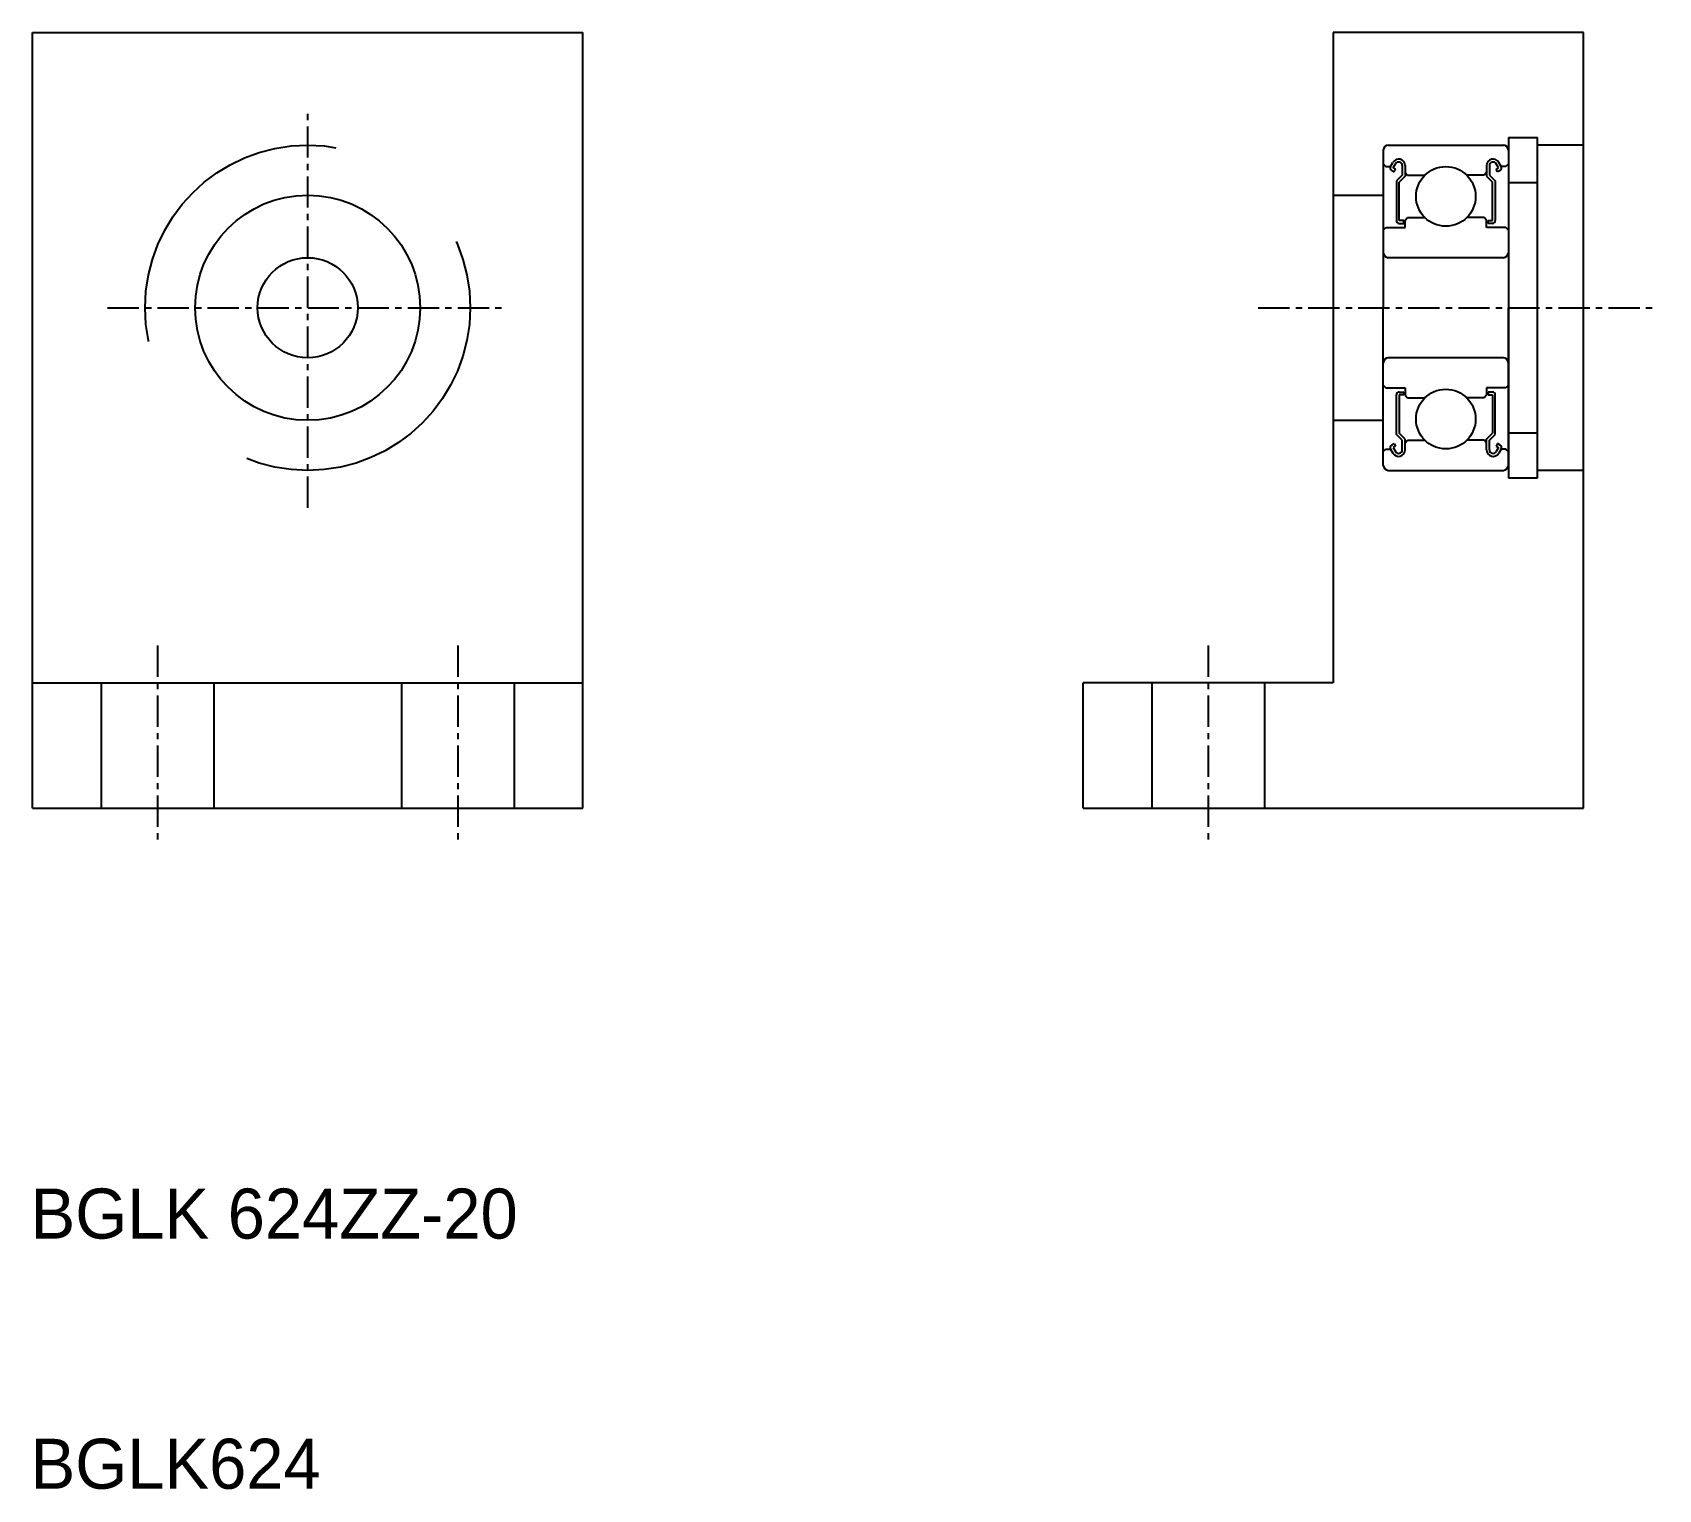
# Model space of a CAD drawing. Extents: x 61.8 to 126.8, y 62 to 120.2.
import ezdxf

# ---------------------------------------------------------------- set-up
doc = ezdxf.new("R2010")
doc.units = 0
doc.linetypes.add('CENTER', pattern=[2, 1.25, -0.25, 0.25, -0.25])
doc.linetypes.add('DASHED', pattern=[19.05, 12.7, -6.35])
doc.layers.get('0').update_dxf_attribs({"linetype": 'CONTINUOUS'})
doc.layers.add('CENTER', color=1, linetype='CENTER')

msp = doc.modelspace()

# ---------------------------------------------------------------- linework, layer by layer
for p, q in [((61.843, 89.229), (61.843, 120.229)), ((61.843, 120.229), (83.843, 120.229)), ((83.843, 89.229), (83.843, 120.229)), ((113.843, 120.229), (113.843, 94.229)), ((123.843, 120.229), (113.843, 120.229)), ((123.843, 89.229), (123.843, 120.229)), ((116.043, 115.729), (120.643, 115.729)), ((120.843, 116.029), (120.843, 102.429)), ((120.843, 116.029), (122.003, 116.029)), ((122.003, 102.429), (122.003, 116.029)), ((123.843, 115.729), (122.003, 115.729)), ((115.843, 115.529), (115.843, 109.229)), ((120.843, 115.529), (120.843, 109.229)), ((115.843, 114.979), (115.943, 114.879)), ((115.943, 114.879), (116.134, 114.879)), ((116.134, 114.879), (116.229, 115.039)), ((116.177, 114.72), (116.278, 114.662)), ((116.235, 114.821), (116.33, 114.981)), ((116.336, 114.763), (116.235, 114.821)), ((116.278, 114.662), (116.336, 114.763)), ((116.6, 114.529), (116.367, 114.296)), ((116.716, 114.481), (116.483, 114.248)), ((116.6, 114.909), (116.6, 114.529)), ((116.716, 114.909), (116.716, 114.481)), ((116.716, 114.629), (116.816, 114.529)), ((116.816, 114.529), (117.509, 114.529)), ((119.87, 114.529), (119.177, 114.529)), ((119.97, 114.629), (119.87, 114.529)), ((119.97, 114.909), (119.97, 114.481)), ((119.97, 114.481), (120.203, 114.248)), ((120.087, 114.909), (120.087, 114.529)), ((120.087, 114.529), (120.319, 114.296)), ((120.351, 114.763), (120.451, 114.821)), ((120.409, 114.662), (120.351, 114.763)), ((120.451, 114.821), (120.356, 114.981)), ((120.51, 114.72), (120.409, 114.662)), ((120.552, 114.879), (120.457, 115.039)), ((120.743, 114.879), (120.552, 114.879)), ((120.843, 114.979), (120.743, 114.879)), ((116.367, 114.296), (116.367, 112.715)), ((116.483, 112.715), (116.483, 114.248)), ((120.203, 112.715), (120.203, 114.248)), ((120.319, 114.296), (120.319, 112.715)), ((120.843, 114.229), (122.003, 114.229)), ((120.843, 113.954), (120.843, 113.954)), ((116.658, 112.715), (116.483, 112.715)), ((116.483, 112.599), (116.658, 112.599)), ((116.658, 112.599), (116.658, 112.715)), ((116.716, 112.729), (116.816, 112.829)), ((116.716, 112.429), (116.716, 112.729)), ((116.816, 112.829), (117.509, 112.829)), ((119.87, 112.829), (119.177, 112.829)), ((119.97, 112.729), (119.87, 112.829)), ((119.97, 112.429), (119.97, 112.729)), ((120.028, 112.715), (120.203, 112.715)), ((120.028, 112.599), (120.028, 112.715)), ((120.203, 112.599), (120.028, 112.599)), ((115.843, 112.329), (115.943, 112.429)), ((115.943, 112.429), (116.716, 112.429)), ((120.743, 112.429), (119.97, 112.429)), ((120.843, 112.329), (120.743, 112.429)), ((120.843, 112.379), (120.843, 112.379)), ((120.643, 111.229), (116.043, 111.229)), ((115.843, 102.929), (115.843, 109.229)), ((120.843, 102.929), (120.843, 109.229)), ((120.643, 107.229), (116.043, 107.229)), ((115.843, 106.129), (115.943, 106.029)), ((115.943, 106.029), (116.716, 106.029)), ((116.716, 106.029), (116.716, 105.729)), ((120.743, 106.029), (119.97, 106.029)), ((119.97, 106.029), (119.97, 105.729)), ((120.843, 106.129), (120.743, 106.029)), ((116.367, 104.162), (116.367, 105.743)), ((116.483, 105.859), (116.658, 105.859)), ((116.658, 105.743), (116.483, 105.743)), ((116.483, 105.743), (116.483, 104.21)), ((116.658, 105.859), (116.658, 105.743)), ((116.716, 105.729), (116.816, 105.629)), ((116.816, 105.629), (117.509, 105.629)), ((119.87, 105.629), (119.177, 105.629)), ((119.97, 105.729), (119.87, 105.629)), ((120.028, 105.859), (120.028, 105.743)), ((120.203, 105.859), (120.028, 105.859)), ((120.028, 105.743), (120.203, 105.743)), ((120.203, 105.743), (120.203, 104.21)), ((120.319, 104.162), (120.319, 105.743)), ((116.6, 103.929), (116.367, 104.162)), ((116.716, 103.977), (116.483, 104.21)), ((119.97, 103.977), (120.203, 104.21)), ((120.087, 103.929), (120.319, 104.162)), ((120.843, 104.229), (122.003, 104.229)), ((115.843, 103.479), (115.943, 103.579)), ((115.943, 103.579), (116.134, 103.579)), ((116.134, 103.579), (116.229, 103.418)), ((116.177, 103.738), (116.278, 103.796)), ((116.336, 103.695), (116.235, 103.637)), ((116.235, 103.637), (116.33, 103.477)), ((116.278, 103.796), (116.336, 103.695)), ((116.6, 103.549), (116.6, 103.929)), ((116.716, 103.549), (116.716, 103.977)), ((116.716, 103.829), (116.816, 103.929)), ((116.816, 103.929), (117.509, 103.929)), ((119.87, 103.929), (119.177, 103.929)), ((119.97, 103.829), (119.87, 103.929)), ((119.97, 103.549), (119.97, 103.977)), ((120.087, 103.549), (120.087, 103.929)), ((120.409, 103.796), (120.351, 103.695)), ((120.351, 103.695), (120.451, 103.637)), ((120.451, 103.637), (120.356, 103.477)), ((120.51, 103.738), (120.409, 103.796)), ((120.552, 103.579), (120.457, 103.418)), ((120.743, 103.579), (120.552, 103.579)), ((120.843, 103.479), (120.743, 103.579)), ((116.043, 102.729), (120.643, 102.729)), ((123.843, 102.729), (122.003, 102.729)), ((120.843, 102.429), (122.003, 102.429)), ((61.843, 94.229), (83.843, 94.229)), ((113.843, 94.229), (103.843, 94.229)), ((103.843, 89.229), (103.843, 94.229)), ((61.843, 89.229), (83.843, 89.229)), ((103.843, 89.229), (123.843, 89.229))]:
    msp.add_line(p, q)
at = {"color": 7, "linetype": 'CONTINUOUS'}
for p, q in [((113.843, 113.729), (115.843, 113.729)), ((113.843, 104.729), (115.843, 104.729))]:
    msp.add_line(p, q, dxfattribs=at)
at = {"color": 3, "linetype": 'DASHED'}
for p, q in [((64.593, 94.229), (64.593, 89.229)), ((69.093, 94.229), (69.093, 89.229)), ((76.593, 94.229), (76.593, 89.229)), ((81.093, 94.229), (81.093, 89.229)), ((106.593, 94.229), (106.593, 89.229)), ((111.093, 94.229), (111.093, 89.229))]:
    msp.add_line(p, q, dxfattribs=at)
msp.add_circle((72.843, 109.229), 6.5, dxfattribs=at)
for centre, radius in [((118.343, 113.679), 1.191), ((72.843, 109.229), 4.5), ((72.843, 109.229), 2), ((118.343, 104.779), 1.191)]:
    msp.add_circle(centre, radius)
for centre, radius, start, end in [((116.043, 115.529), 0.2, 90, 180), ((120.643, 115.529), 0.2, 0, 90), ((116.455, 114.909), 0.261, 0, 150.00011), ((116.455, 114.909), 0.145, 0, 149.99983), ((120.231, 114.909), 0.261, 30, 180.00005), ((120.231, 114.909), 0.145, 30, 180.00005), ((116.235, 114.821), 0.116, 150.00066, 240.00041), ((120.451, 114.821), 0.116, 299.99921, 29.99951), ((116.483, 112.715), 0.116, 180.00005, 270.00003), ((120.203, 112.715), 0.116, 269.99954, 0), ((116.043, 111.429), 0.2, 180, 270), ((120.643, 111.429), 0.2, 270, 0), ((116.043, 107.029), 0.2, 90, 180), ((120.643, 107.029), 0.2, 0, 90), ((116.483, 105.743), 0.116, 89.99997, 179.99995), ((120.203, 105.743), 0.116, 0, 90.00046), ((116.235, 103.637), 0.116, 119.99844, 210.00655), ((116.455, 103.549), 0.261, 209.99989, 0), ((116.455, 103.549), 0.145, 210.00017, 0), ((120.231, 103.549), 0.261, 179.99995, 330), ((120.231, 103.549), 0.145, 179.99995, 330), ((120.451, 103.637), 0.116, 330.00049, 60.00079), ((116.043, 102.929), 0.2, 180, 270), ((120.643, 102.929), 0.2, 270, 0)]:
    msp.add_arc(centre, radius, start, end)
at = {"layer": 'CENTER', "color": 1, "linetype": 'CENTER'}
for p, q in [((72.843, 101.229), (72.843, 117.229)), ((64.843, 109.229), (80.843, 109.229)), ((110.843, 109.229), (126.843, 109.229)), ((66.843, 95.729), (66.843, 87.729)), ((78.843, 95.729), (78.843, 87.729)), ((108.843, 95.729), (108.843, 87.729))]:
    msp.add_line(p, q, dxfattribs=at)

# ---------------------------------------------------------------- texts
for s, p in [('BGLK 624ZZ-20', (61.767, 72.022)), ('BGLK624', (61.767, 62.022))]:
    msp.add_text(s, height=2).set_placement(p)

doc.saveas('drawing.dxf')
